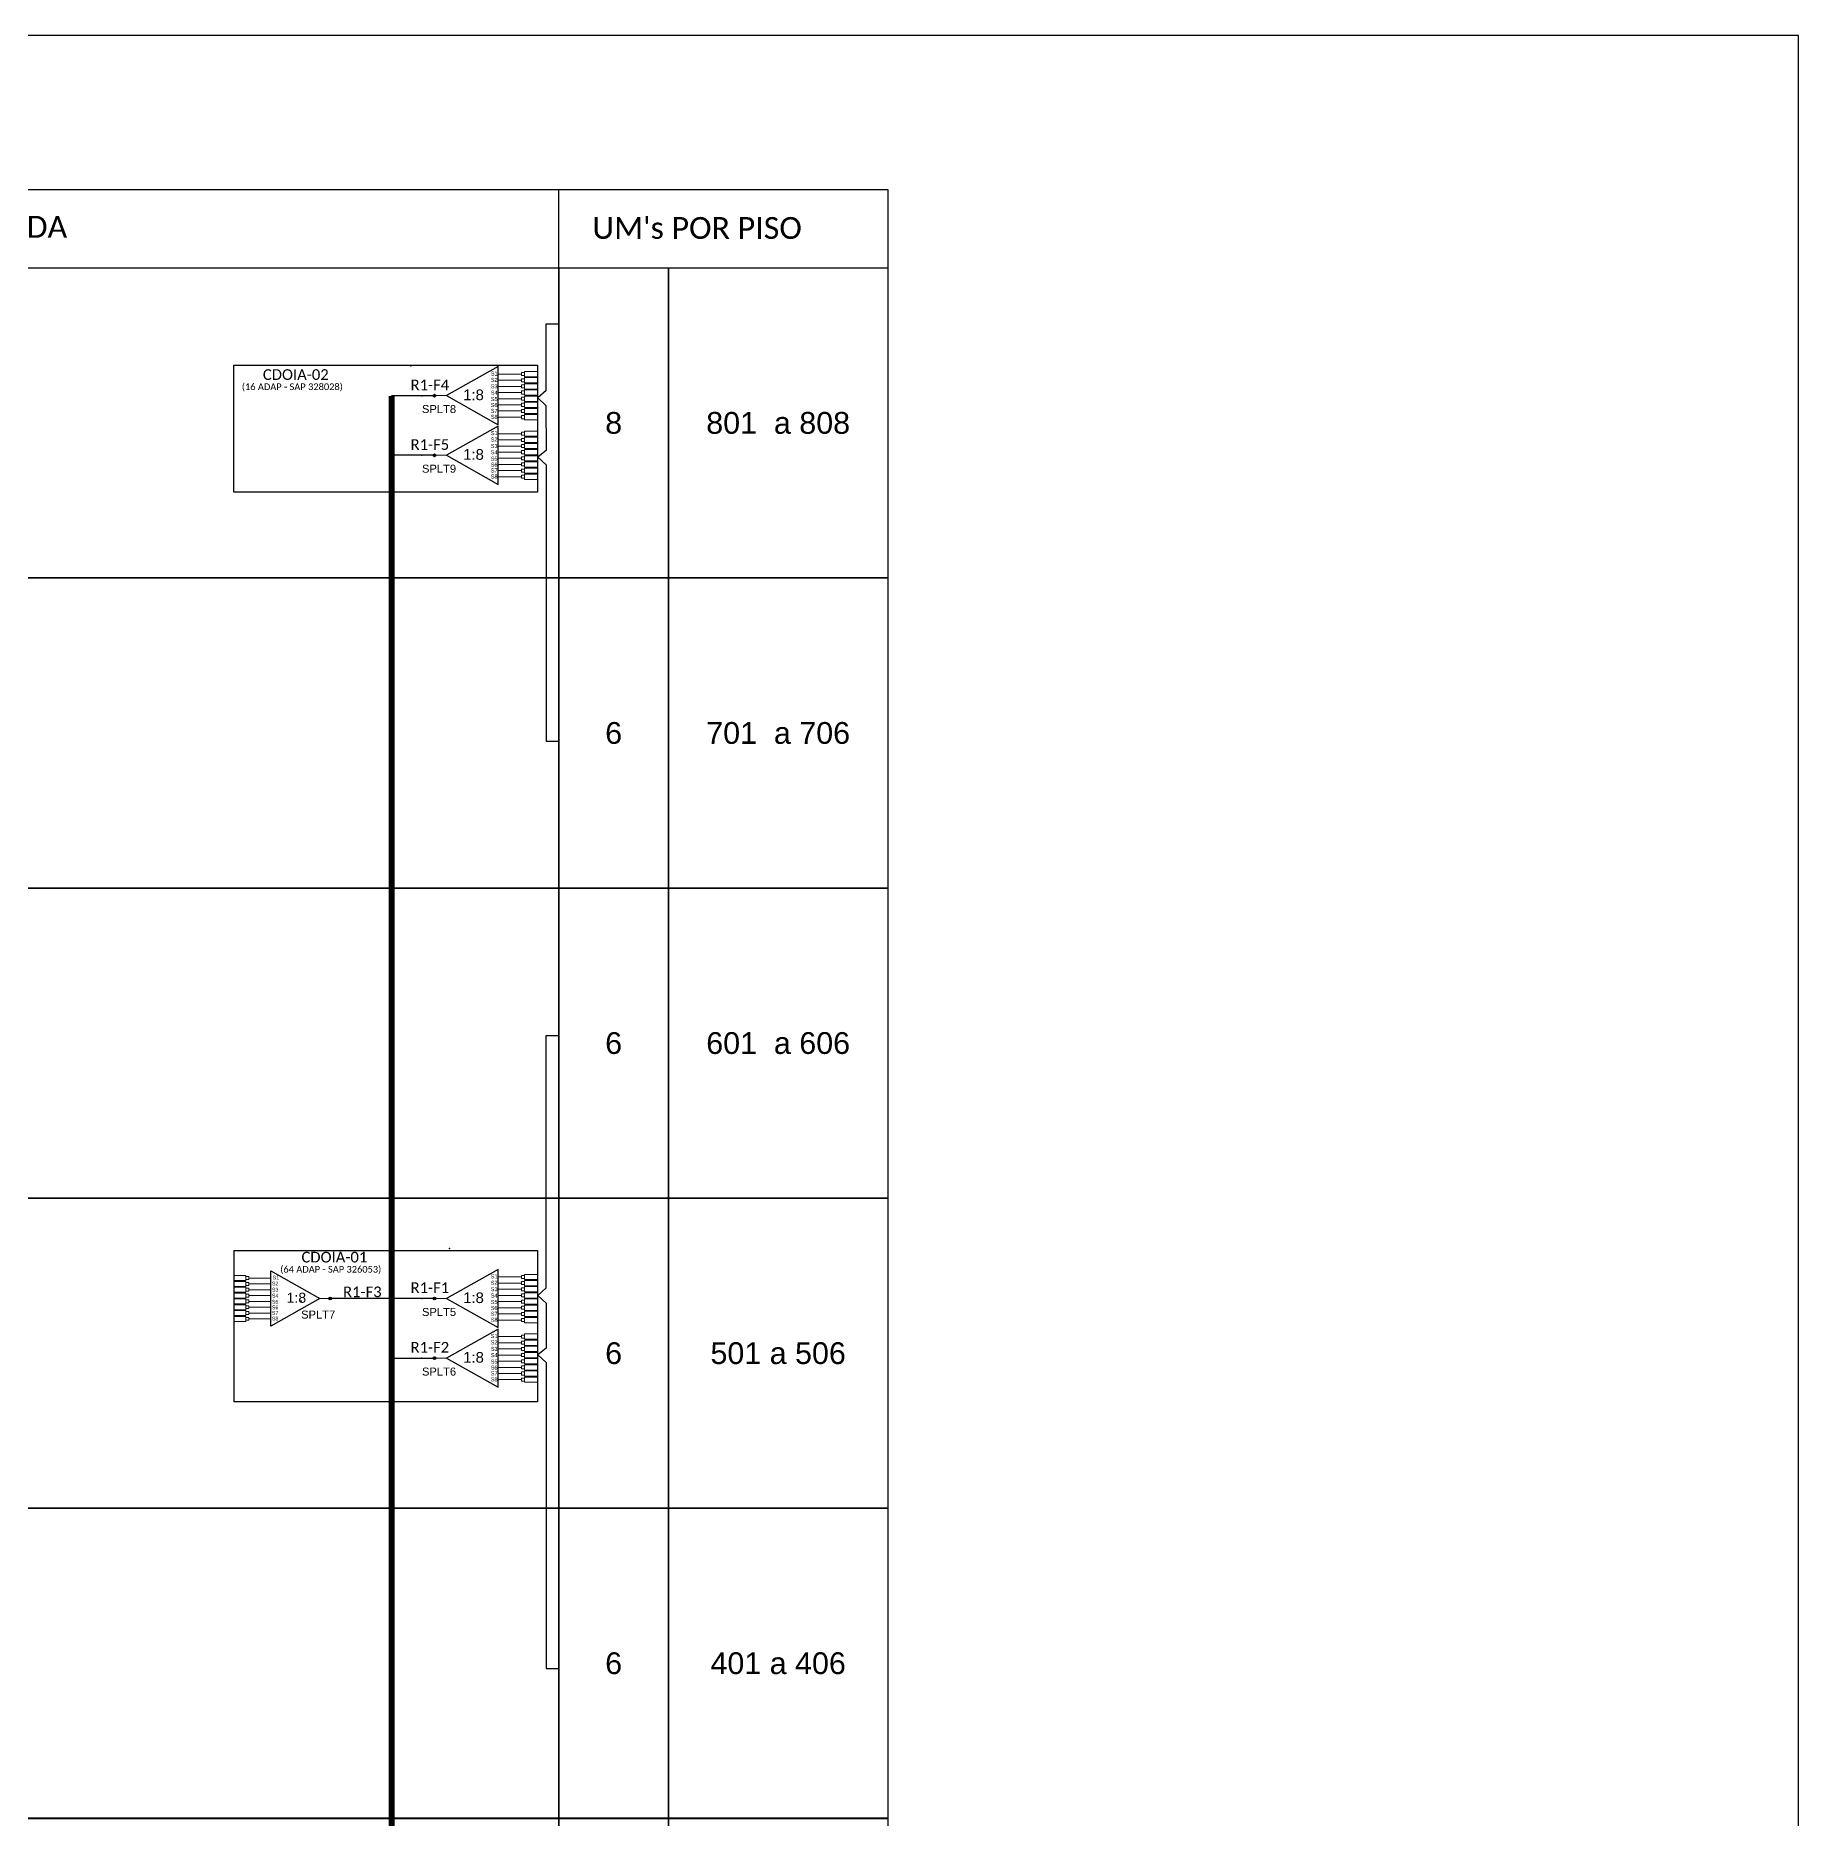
# Model space of a CAD drawing. Header units: metres. Extents: x -0.5 to 58.6, y -0.5 to 41.2.
# Drawn here: x 48.5 to 58.55, y 31.04 to 41.2 of the extents above; entities that cross this region are included whole.
import ezdxf
from ezdxf.enums import TextEntityAlignment as Align

# ---------------------------------------------------------------- set-up
doc = ezdxf.new("R2010")
doc.units = ezdxf.units.M
doc.styles.add('ARIAL', font='arial.ttf')
doc.styles.add('WMF-Calibri0', font='CALIBRI.TTF')

# ---------------------------------------------------------------- blocks, each defined once
blk = doc.blocks.new('ANDAR_MAIOR')
for points in [[(0, 32.74), (11.57, 32.74), (11.57, 0), (0, 0)], [(11.57, 32.74), (23.15, 32.74), (23.15, 0), (11.57, 0)], [(23.15, 32.74), (143.15, 32.74), (143.15, 0), (23.15, 0)], [(143.15, 32.74), (154.72, 32.74), (154.72, 0), (143.15, 0)], [(154.72, 32.74), (177.86, 32.74), (177.86, 0), (154.72, 0)]]:
    blk.add_lwpolyline(points, close=True)
blk.add_point((0, 0))
at = {"style": 'ARIAL', "flags": 4}
for tag, p in [('LOGICO', (5.79, 16.37)), ('REAL', (17.36, 16.37)), ("UC'S POR PISO", (148.93, 16.37)), ('N°DOS_APS', (166.29, 16.37))]:
    blk.add_attdef(tag, text='', height=2.3, dxfattribs=at).set_placement(p, align=Align.MIDDLE_CENTER)
blk = doc.blocks.new('A$C4360606C')
at = {"color": 0}
for points in [[(0, 4.11), (23.15, 4.11), (23.15, 8.22), (0, 8.22)], [(0, 0), (23.15, 0), (23.15, 4.11), (0, 4.11)]]:
    blk.add_lwpolyline(points, close=True, dxfattribs=at)
for points in [[(23.15, 0), (177.9, 0), (177.9, 8.22), (23.15, 8.22), (23.15, 8.22), (23.15, 4.11)], [(143.15, 0), (143.15, 8.22)], [(11.57, 0), (11.57, 4.11)]]:
    blk.add_lwpolyline(points)
at = {"color": 0, "style": 'WMF-Calibri0'}
for s, p in [('     PISO', (4.96, 4.92)), ('  LÓGICO', (-1.58, 0.89)), ('PRUMADA', (75.71, 3.18)), ("UM's POR PISO", (146.67, 3.06)), ('    REAL', (10.18, 0.95))]:
    blk.add_text(s, height=2.3, dxfattribs=at).set_placement(p)
blk = doc.blocks.new('SPLT_1-8_SC-APC')
at = {"color": 1}
blk.add_lwpolyline([(-7.37, -2.1), (-17.04, -7.55), (-7.37, -13), (-7.37, -2.1)], dxfattribs=at)
at = {"color": 3, "lineweight": 0}
for points in [[(-2.99, -3.22), (-2.41, -3.22), (-2.41, -3.8), (-2.99, -3.8)], [(-2.99, -4.38), (-2.41, -4.38), (-2.41, -4.95), (-2.99, -4.95)], [(-2.99, -5.53), (-2.41, -5.53), (-2.41, -6.1), (-2.99, -6.1)], [(-2.99, -6.68), (-2.41, -6.68), (-2.41, -7.26), (-2.99, -7.26)], [(-2.99, -7.84), (-2.41, -7.84), (-2.41, -8.41), (-2.99, -8.41)], [(-2.99, -8.99), (-2.41, -8.99), (-2.41, -9.56), (-2.99, -9.56)], [(-2.99, -10.14), (-2.41, -10.14), (-2.41, -10.72), (-2.99, -10.72)], [(-2.99, -11.3), (-2.41, -11.3), (-2.41, -11.87), (-2.99, -11.87)]]:
    blk.add_lwpolyline(points, close=True, dxfattribs=at)
for points in [[(-2.41, -3.02), (-2.41, -4)], [(-2.41, -3.02), (0, -3.02)], [(-2.99, -3.51), (-7.37, -3.51)], [(-7.37, -4.66), (-2.99, -4.66)], [(-7.37, -5.82), (-2.99, -5.82)], [(-2.41, -4), (0, -4)], [(-2.41, -4.17), (-2.41, -5.16)], [(-2.41, -4.17), (0, -4.17)], [(-2.41, -5.16), (0, -5.16)], [(-2.41, -5.32), (-2.41, -6.31)], [(-2.41, -5.32), (0, -5.32)], [(-2.41, -6.31), (0, -6.31)], [(-2.41, -6.48), (-2.41, -7.46)], [(-2.41, -6.48), (0, -6.48)], [(-7.37, -6.97), (-2.99, -6.97)], [(-7.37, -8.12), (-2.99, -8.12)], [(-7.37, -9.28), (-2.99, -9.28)], [(-2.41, -7.46), (0, -7.46)], [(-2.41, -7.63), (-2.41, -8.62)], [(-2.41, -7.63), (0, -7.63)], [(-2.41, -8.62), (0, -8.62)], [(-2.41, -8.78), (-2.41, -9.77)], [(-2.41, -8.78), (0, -8.78)], [(-2.41, -9.77), (0, -9.77)], [(-2.41, -9.94), (-2.41, -10.92)], [(-2.41, -9.94), (0, -9.94)], [(-7.37, -10.43), (-2.99, -10.43)], [(-7.37, -11.58), (-2.99, -11.58)], [(-2.41, -10.92), (0, -10.92)], [(-2.41, -11.09), (-2.41, -12.08)], [(-2.41, -11.09), (0, -11.09)], [(-2.41, -12.08), (0, -12.08)]]:
    blk.add_lwpolyline(points, dxfattribs=at)
at = {"color": 1, "lineweight": 0}
blk.add_lwpolyline([(-17.04, -7.55), (-19.26, -7.55)], dxfattribs=at)
at = {"color": 1, "style": 'ARIAL'}
for s, height, p in [('S1', 0.75, (-8.74, -3.78)), ('1:8', 2, (-13.91, -8.4)), ('S2', 0.75, (-8.74, -4.97)), ('S3', 0.75, (-8.74, -6.18)), ('S4', 0.75, (-8.74, -7.36)), ('S5', 0.75, (-8.74, -8.57)), ('S6', 0.75, (-8.74, -9.69)), ('S7', 0.75, (-8.74, -10.78)), ('S8', 0.75, (-8.74, -11.9))]:
    blk.add_text(s, height=height, dxfattribs=at).set_placement(p)
blk = doc.blocks.new('SPLITTER_')
blk.add_point((0, 0))
at = {"style": 'ARIAL', "flags": 4}
blk.add_attdef('SPLT', (0, -3.26), '', height=1.5, dxfattribs=at)
blk = doc.blocks.new('A$C415C251F')
at = {"color": 3}
blk.add_point((0, 0), dxfattribs=at)
blk = doc.blocks.new('LEG_CDOIA8_C-SPLT_DIR')
at = {"color": 3}
blk.add_blockref('A$C415C251F', (0, 0), dxfattribs=at)
at = {"color": 1, "style": 'WMF-Calibri0', "flags": 4}
blk.add_attdef('CDO', (-26.84, -2.61), '', height=2, dxfattribs=at)
blk.add_attdef('MODELO', text='', height=1.5, dxfattribs=at).set_placement((-22.23, -4.54), align=Align.CENTER)
at = {"style": 'ARIAL', "flags": 4}
blk.add_attdef('SPLITAGEM', text='', height=1.5, dxfattribs=at).set_placement((-18.36, -12.59), align=Align.CENTER)
blk = doc.blocks.new('SPLT_1-8_SC-APC_ESQ')
at = {"color": 3, "lineweight": 0}
for points in [[(2.41, -3.02), (0, -3.02)], [(2.41, -3.02), (2.41, -4)], [(2.99, -3.51), (7.37, -3.51)], [(2.41, -4), (0, -4)], [(2.41, -4.17), (0, -4.17)], [(2.41, -5.16), (0, -5.16)], [(2.41, -5.32), (0, -5.32)], [(2.41, -6.31), (0, -6.31)], [(2.41, -6.48), (0, -6.48)], [(2.41, -4.17), (2.41, -5.16)], [(2.41, -5.32), (2.41, -6.31)], [(2.41, -6.48), (2.41, -7.46)], [(7.37, -4.66), (2.99, -4.66)], [(7.37, -5.82), (2.99, -5.82)], [(7.37, -6.97), (2.99, -6.97)], [(2.41, -7.46), (0, -7.46)], [(2.41, -7.63), (0, -7.63)], [(2.41, -8.62), (0, -8.62)], [(2.41, -8.78), (0, -8.78)], [(2.41, -9.77), (0, -9.77)], [(2.41, -9.94), (0, -9.94)], [(2.41, -7.63), (2.41, -8.62)], [(2.41, -8.78), (2.41, -9.77)], [(2.41, -9.94), (2.41, -10.92)], [(7.37, -8.12), (2.99, -8.12)], [(7.37, -9.28), (2.99, -9.28)], [(7.37, -10.43), (2.99, -10.43)], [(2.41, -10.92), (0, -10.92)], [(2.41, -11.09), (0, -11.09)], [(2.41, -12.08), (0, -12.08)], [(2.41, -11.09), (2.41, -12.08)], [(7.37, -11.58), (2.99, -11.58)]]:
    blk.add_lwpolyline(points, dxfattribs=at)
for points in [[(2.99, -3.22), (2.41, -3.22), (2.41, -3.8), (2.99, -3.8)], [(2.99, -4.38), (2.41, -4.38), (2.41, -4.95), (2.99, -4.95)], [(2.99, -5.53), (2.41, -5.53), (2.41, -6.1), (2.99, -6.1)], [(2.99, -6.68), (2.41, -6.68), (2.41, -7.26), (2.99, -7.26)], [(2.99, -7.84), (2.41, -7.84), (2.41, -8.41), (2.99, -8.41)], [(2.99, -8.99), (2.41, -8.99), (2.41, -9.56), (2.99, -9.56)], [(2.99, -10.14), (2.41, -10.14), (2.41, -10.72), (2.99, -10.72)], [(2.99, -11.3), (2.41, -11.3), (2.41, -11.87), (2.99, -11.87)]]:
    blk.add_lwpolyline(points, close=True, dxfattribs=at)
at = {"color": 1}
blk.add_lwpolyline([(7.37, -2.1), (17.04, -7.55), (7.37, -13), (7.37, -2.1)], dxfattribs=at)
at = {"color": 1, "lineweight": 0}
blk.add_lwpolyline([(17.04, -7.55), (19.26, -7.55)], dxfattribs=at)
at = {"color": 1, "style": 'ARIAL'}
for s, height, p in [('S1', 0.75, (7.7, -3.78)), ('S3', 0.75, (7.55, -6.18)), ('S4', 0.75, (7.55, -7.36)), ('S2', 0.75, (7.56, -4.97)), ('1:8', 2, (10.45, -8.4)), ('S5', 0.75, (7.55, -8.57)), ('S6', 0.75, (7.55, -9.69)), ('S7', 0.75, (7.55, -10.78)), ('S8', 0.75, (7.55, -11.9))]:
    blk.add_text(s, height=height, dxfattribs=at).set_placement(p)

msp = doc.modelspace()

# ---------------------------------------------------------------- hatches: boundary and pattern name
h = msp.add_hatch(color=3)
h.dxf.hatch_style = 1
edge = h.paths.add_edge_path()
edge.add_arc((50.778, 39.148), 0.0078, 0, 360)
h = msp.add_hatch(color=3)
h.dxf.hatch_style = 1
edge = h.paths.add_edge_path()
edge.add_arc((50.778, 38.808), 0.0078, 0, 360)
h = msp.add_hatch(color=3)
h.dxf.hatch_style = 1
edge = h.paths.add_edge_path()
edge.add_arc((50.182, 34.001), 0.0078, 0, 360)
h = msp.add_hatch(color=3)
h.dxf.hatch_style = 1
edge = h.paths.add_edge_path()
edge.add_arc((50.778, 34.001), 0.0078, 0, 360)
h = msp.add_hatch(color=3)
h.dxf.hatch_style = 1
edge = h.paths.add_edge_path()
edge.add_arc((50.778, 33.661), 0.0078, 0, 360)

# ---------------------------------------------------------------- linework, layer by layer
at = {"color": 7}
msp.add_lwpolyline([(-0.484, -0.498), (58.554, -0.498), (58.554, 41.201), (-0.484, 41.201)], close=True, dxfattribs=at)
at = {"color": 3}
for points in [[(51.414, 39.178), (51.414, 39.558), (51.487, 39.558)], [(51.414, 39.178), (51.414, 39.178), (51.367, 39.135), (51.415, 39.091), (51.415, 39.091)], [(51.416, 38.837), (51.415, 39.091)], [(51.416, 38.837), (51.367, 38.797), (51.415, 38.753), (51.415, 38.753)], [(51.415, 38.753), (51.415, 37.179), (51.487, 37.179)], [(51.414, 34.061), (51.414, 35.5), (51.487, 35.5)], [(51.414, 34.061), (51.414, 34.061), (51.367, 34.017), (51.415, 33.974), (51.415, 33.974)], [(51.415, 33.974), (51.415, 33.718)], [(51.415, 33.718), (51.367, 33.679), (51.415, 33.636), (51.415, 33.636)], [(51.415, 33.636), (51.415, 31.891), (51.487, 31.891)]]:
    msp.add_lwpolyline(points, dxfattribs=at)
at = {"color": 1}
msp.add_lwpolyline([(49.633, 39.322), (51.364, 39.322), (51.364, 38.598), (49.633, 38.598)], close=True, dxfattribs=at)
at = {"color": 5, "const_width": 0.0346}
msp.add_lwpolyline([(50.533, 39.147), (50.533, 26.053), (49.787, 26.053)], dxfattribs=at)
at = {"color": 5}
for points in [[(50.778, 39.147), (50.533, 39.147)], [(50.778, 38.809), (50.533, 38.809)], [(50.533, 34.001), (50.182, 34.001)], [(50.778, 34.001), (50.533, 34.001)], [(50.778, 33.659), (50.533, 33.659)]]:
    msp.add_lwpolyline(points, dxfattribs=at)
at = {"color": 1}
for points in [[(49.633, 34.275), (51.364, 34.275), (51.364, 33.411), (49.633, 33.411)], [(49.633, 34.275), (49.633, 33.411)]]:
    msp.add_lwpolyline(points, dxfattribs=at)
at = {"color": 3}
for centre in [(50.778, 39.148), (50.778, 38.808), (50.182, 34.001), (50.778, 34.001), (50.778, 33.661)]:
    msp.add_circle(centre, 0.0078, dxfattribs=at)

# ---------------------------------------------------------------- block references
for name, p, xscale, yscale, zscale in [('A$C4360606C', (43.757, 39.877), 0.054, 0.054, 0.054), ('SPLT_1-8_SC-APC_ESQ', (49.633, 34.218), 0.02880000000000655, 0.02880000000000655, 0.02880000000000001)]:
    msp.add_blockref(name, p, dxfattribs=dict(xscale=xscale, yscale=yscale, zscale=zscale))
ref = msp.add_blockref('ANDAR_MAIOR', (43.757, 38.109), dxfattribs=dict(xscale=0.054, yscale=0.054, zscale=0.054))
ref.add_attrib('LOGICO', '9', dxfattribs={"height": 0.124, "style": 'ARIAL'}).set_placement((44.07, 38.993), align=Align.MIDDLE_CENTER)
ref.add_attrib('REAL', '8', dxfattribs={"height": 0.124, "style": 'ARIAL'}).set_placement((44.694, 38.993), align=Align.MIDDLE_CENTER)
ref.add_attrib("UC'S POR PISO", '8', dxfattribs={"height": 0.124, "style": 'ARIAL'}).set_placement((51.799, 38.993), align=Align.MIDDLE_CENTER)
ref.add_attrib('N°DAS_UCS', '801  a 808', dxfattribs={"height": 0.1242, "style": 'ARIAL'}).set_placement((52.737, 38.993), align=Align.MIDDLE_CENTER)
ref = msp.add_blockref('LEG_CDOIA8_C-SPLT_DIR', (50.643, 39.318), dxfattribs=dict(at, xscale=0.03042000000000001, yscale=0.03042000000000001, zscale=0.03042000000000001))
ref.add_attrib('CDO', 'CDOIA-02', (49.799, 39.238), dxfattribs={"color": 1, "height": 0.0608, "style": 'WMF-Calibri0'})
ref.add_attrib('MODELO', '(16 ADAP - SAP 328028)', dxfattribs={"color": 1, "height": 0.03803, "style": 'WMF-Calibri0'}).set_placement((49.967, 39.18), align=Align.CENTER)
at = {"color": 3, "xscale": 0.03042000000000001, "yscale": 0.03042000000000001, "zscale": 0.03042000000000001}
for p in [(51.364, 39.378), (51.364, 39.038), (51.364, 34.23), (51.364, 33.89)]:
    msp.add_blockref('SPLT_1-8_SC-APC', p, dxfattribs=at)
ref = msp.add_blockref('SPLITTER_', (50.706, 39.148), dxfattribs=dict(xscale=0.03042000000000001, yscale=0.03042000000000001, zscale=0.03042000000000001))
ref.add_attrib('SPLT', 'SPLT8', (50.706, 39.049), dxfattribs={"height": 0.0456, "style": 'ARIAL'})
ref = msp.add_blockref('SPLITTER_', (50.706, 38.808), dxfattribs=dict(xscale=0.03042000000000001, yscale=0.03042000000000001, zscale=0.03042000000000001))
ref.add_attrib('SPLT', 'SPLT9', (50.706, 38.709), dxfattribs={"height": 0.0456, "style": 'ARIAL'})
ref = msp.add_blockref('ANDAR_MAIOR', (43.757, 36.341), dxfattribs=dict(xscale=0.054, yscale=0.054, zscale=0.054))
ref.add_attrib('LOGICO', '8', dxfattribs={"height": 0.124, "style": 'ARIAL'}).set_placement((44.07, 37.225), align=Align.MIDDLE_CENTER)
ref.add_attrib('REAL', '7', dxfattribs={"height": 0.124, "style": 'ARIAL'}).set_placement((44.694, 37.225), align=Align.MIDDLE_CENTER)
ref.add_attrib("UC'S POR PISO", '6', dxfattribs={"height": 0.124, "style": 'ARIAL'}).set_placement((51.799, 37.225), align=Align.MIDDLE_CENTER)
ref.add_attrib('N°DAS_UCS', '701  a 706', dxfattribs={"height": 0.1242, "style": 'ARIAL'}).set_placement((52.737, 37.225), align=Align.MIDDLE_CENTER)
ref = msp.add_blockref('ANDAR_MAIOR', (43.757, 34.573), dxfattribs=dict(xscale=0.054, yscale=0.054, zscale=0.054))
ref.add_attrib('LOGICO', '7', dxfattribs={"height": 0.124, "style": 'ARIAL'}).set_placement((44.07, 35.457), align=Align.MIDDLE_CENTER)
ref.add_attrib('REAL', '6', dxfattribs={"height": 0.124, "style": 'ARIAL'}).set_placement((44.694, 35.457), align=Align.MIDDLE_CENTER)
ref.add_attrib("UC'S POR PISO", '6', dxfattribs={"height": 0.124, "style": 'ARIAL'}).set_placement((51.799, 35.457), align=Align.MIDDLE_CENTER)
ref.add_attrib('N°DAS_UCS', '601  a 606', dxfattribs={"height": 0.1242, "style": 'ARIAL'}).set_placement((52.737, 35.457), align=Align.MIDDLE_CENTER)
ref = msp.add_blockref('ANDAR_MAIOR', (43.757, 32.805), dxfattribs=dict(xscale=0.054, yscale=0.054, zscale=0.054))
ref.add_attrib('LOGICO', '6', dxfattribs={"height": 0.124, "style": 'ARIAL'}).set_placement((44.07, 33.689), align=Align.MIDDLE_CENTER)
ref.add_attrib('REAL', '5', dxfattribs={"height": 0.124, "style": 'ARIAL'}).set_placement((44.694, 33.689), align=Align.MIDDLE_CENTER)
ref.add_attrib("UC'S POR PISO", '6', dxfattribs={"height": 0.124, "style": 'ARIAL'}).set_placement((51.799, 33.689), align=Align.MIDDLE_CENTER)
ref.add_attrib('N°DAS_UCS', '501 a 506', dxfattribs={"height": 0.1242, "style": 'ARIAL'}).set_placement((52.737, 33.689), align=Align.MIDDLE_CENTER)
at = {"color": 3}
ref = msp.add_blockref('LEG_CDOIA8_C-SPLT_DIR', (50.863, 34.286), dxfattribs=dict(at, xscale=0.03042000000000001, yscale=0.03042000000000001, zscale=0.03042000000000001))
ref.add_attrib('CDO', 'CDOIA-01', (50.019, 34.206), dxfattribs={"color": 1, "height": 0.0608, "style": 'WMF-Calibri0'})
ref.add_attrib('MODELO', '(64 ADAP - SAP 326053)', dxfattribs={"color": 1, "height": 0.03803, "style": 'WMF-Calibri0'}).set_placement((50.186, 34.148), align=Align.CENTER)
ref = msp.add_blockref('SPLITTER_', (50.017, 33.985), dxfattribs=dict(xscale=0.03042000000000001, yscale=0.03042000000000001, zscale=0.03042000000000001))
ref.add_attrib('SPLT', 'SPLT7', (50.017, 33.886), dxfattribs={"height": 0.0456, "style": 'ARIAL'})
ref = msp.add_blockref('SPLITTER_', (50.706, 34.001), dxfattribs=dict(xscale=0.03042000000000001, yscale=0.03042000000000001, zscale=0.03042000000000001))
ref.add_attrib('SPLT', 'SPLT5', (50.706, 33.901), dxfattribs={"height": 0.0456, "style": 'ARIAL'})
ref = msp.add_blockref('SPLITTER_', (50.706, 33.661), dxfattribs=dict(xscale=0.03042000000000001, yscale=0.03042000000000001, zscale=0.03042000000000001))
ref.add_attrib('SPLT', 'SPLT6', (50.706, 33.561), dxfattribs={"height": 0.0456, "style": 'ARIAL'})
ref = msp.add_blockref('ANDAR_MAIOR', (43.757, 31.037), dxfattribs=dict(xscale=0.054, yscale=0.054, zscale=0.054))
ref.add_attrib('LOGICO', '5', dxfattribs={"height": 0.124, "style": 'ARIAL'}).set_placement((44.07, 31.921), align=Align.MIDDLE_CENTER)
ref.add_attrib('REAL', '4', dxfattribs={"height": 0.124, "style": 'ARIAL'}).set_placement((44.694, 31.921), align=Align.MIDDLE_CENTER)
ref.add_attrib("UC'S POR PISO", '6', dxfattribs={"height": 0.124, "style": 'ARIAL'}).set_placement((51.799, 31.921), align=Align.MIDDLE_CENTER)
ref.add_attrib('N°DAS_UCS', '401 a 406', dxfattribs={"height": 0.1242, "style": 'ARIAL'}).set_placement((52.737, 31.921), align=Align.MIDDLE_CENTER)
ref = msp.add_blockref('ANDAR_MAIOR', (43.757, 29.268), dxfattribs=dict(xscale=0.054, yscale=0.054, zscale=0.054))
ref.add_attrib('LOGICO', '4', dxfattribs={"height": 0.124, "style": 'ARIAL'}).set_placement((44.07, 30.152), align=Align.MIDDLE_CENTER)
ref.add_attrib('REAL', '3', dxfattribs={"height": 0.124, "style": 'ARIAL'}).set_placement((44.694, 30.152), align=Align.MIDDLE_CENTER)
ref.add_attrib("UC'S POR PISO", '6', dxfattribs={"height": 0.124, "style": 'ARIAL'}).set_placement((51.799, 30.152), align=Align.MIDDLE_CENTER)
ref.add_attrib('N°DAS_UCS', '301 a 306', dxfattribs={"height": 0.1242, "style": 'ARIAL'}).set_placement((52.737, 30.152), align=Align.MIDDLE_CENTER)

# ---------------------------------------------------------------- texts
at = {"color": 5, "style": 'WMF-Calibri0'}
for s, p in [('R1-F4', (50.641, 39.179)), ('R1-F5', (50.641, 38.839)), ('R1-F3', (50.256, 34.008)), ('R1-F1', (50.641, 34.032)), ('R1-F2', (50.641, 33.692))]:
    msp.add_text(s, height=0.0608, dxfattribs=at).set_placement(p)

doc.saveas('drawing.dxf')
